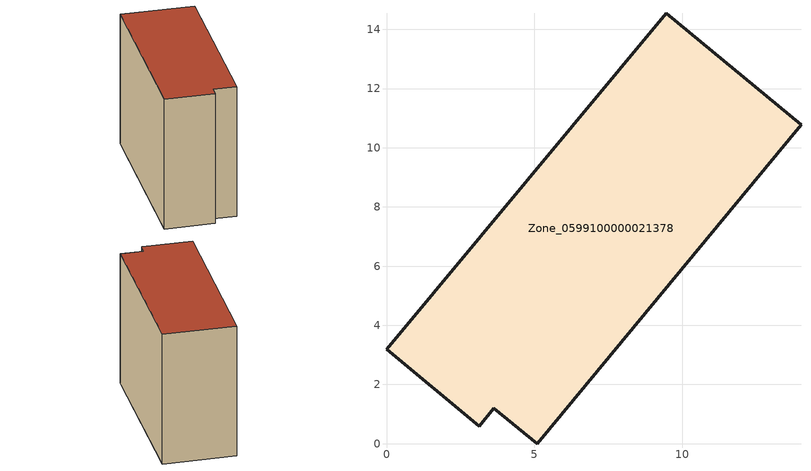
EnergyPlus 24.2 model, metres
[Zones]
Zone_0599100000021378
 floor ground (C_G): 9.45,14.54 14.01,10.77 5.1,0 3.63,1.19 3.13,0.59 0,3.19 z0
 wall outside (C_F): 14.01,10.77 9.45,14.54 0,3.19 3.13,0.59 3.63,1.19 5.1,0 14.01,10.77 z0:11.28
 roof outside (C_R): 9.45,14.54 0,3.19 3.13,0.59 3.63,1.19 5.1,0 14.01,10.77 z11.28
[BUILDING]
Pand.0599100000021378: North Axis=0; Terrain=City; Loads Convergence Tolerance Value=0.04; Temperature Convergence Tolerance Value=0.4; Solar Distribution=FullExterior; Maximum Number of Warmup Days=25; Minimum Number of Warmup Days=1
[Site:Location]
Rotterdam.The.Hague.AP_ZH_NLD Design_Conditions: Latitude=51.96; Longitude=4.45; Time Zone=1; Elevation=-4.5
[SITE:GROUNDTEMPERATURE:BUILDINGSURFACE]
18, 18, 18, 18, 18, 18, 18, 18, 18, 18, 18, 18
[MATERIAL] Thermal Absorptance=0.9; Solar Absorptance=0.7; Visible Absorptance=0.7
Name | Roughness | Thickness | Conductivity | Density | Specific Heat
G.TI.1946 | MediumSmooth | 0.15 | 1 | 540 | 1210
F.TI.1946 | Rough | 0.3 | 0.857143 | 1920 | 840
R.TI.1946 | MediumRough | 0.2 | 0.1 | 1500 | 1000
[CONSTRUCTION]
C_G: G.TI.1946
C_F: F.TI.1946
C_R: R.TI.1946
[ZONE]
Zone_0599100000021378: Type=1; Multiplier=1; Ceiling Height=Autocalculate; Volume=Autocalculate; Floor Area=autocalculate; Part of Total Floor Area=Yes
[ZONEINFILTRATION:DESIGNFLOWRATE]
Infil_Zone_0599100000021378: Zone or ZoneList or Space or SpaceList=Zone_0599100000021378; Schedule=AlwaysOn; Design Flow Rate Calculation Method=Flow/Area; Flow Rate per Floor Area=0.003; Constant Term Coefficient=1; Temperature Term Coefficient=0; Velocity Term Coefficient=0; Velocity Squared Term Coefficient=0
[HVACTEMPLATE:ZONE:IDEALLOADSAIRSYSTEM]
Zone_0599100000021378: Maximum Heating Supply Air Temperature=50; Minimum Cooling Supply Air Temperature=13; Maximum Heating Supply Air Humidity Ratio=0.0156; Minimum Cooling Supply Air Humidity Ratio=0.0077; Heating Limit=NoLimit; Cooling Limit=NoLimit; Dehumidification Control Type=ConstantSensibleHeatRatio; Cooling Sensible Heat Ratio=0.7; Dehumidification Setpoint=60; Humidification Control Type=None; Humidification Setpoint=30; Outdoor Air Method=None; Outdoor Air Flow Rate per Person=0.00944; Outdoor Air Flow Rate per Zone Floor Area=0; Outdoor Air Flow Rate per Zone=0; Demand Controlled Ventilation Type=None; Outdoor Air Economizer Type=NoEconomizer; Heat Recovery Type=None; Sensible Heat Recovery Effectiveness=0.7; Latent Heat Recovery Effectiveness=0.65
[ZONECONTROL:THERMOSTAT]
ThermostatControl_Zone_0599100000021378: Zone or ZoneList=Zone_0599100000021378; Control Type Schedule=DualSetpointControlType; Control 1=Thermostat_Zone_0599100000021378; Temperature Difference Between Cutout And Setpoint=0
[THERMOSTATSETPOINT:DUALSETPOINT]
Thermostat_Zone_0599100000021378: Heating Setpoint Temperature Schedule=HeatingSetpoint_Zone_0599100000021378; Cooling Setpoint Temperature Schedule=CoolingSetpoint_Zone_0599100000021378
[SCHEDULE:COMPACT]
HeatingSetpoint_Zone_0599100000021378: Through: 12/31, For: AllDays, Until: 24:00, 21
CoolingSetpoint_Zone_0599100000021378: Through: 12/31, For: AllDays, Until: 24:00, 24
DualSetpointControlType: Through: 12/31, For: AllDays, Until: 24:00, 4
AlwaysOn: Through: 12/31, For: AllDays, Until: 24:00, 1
